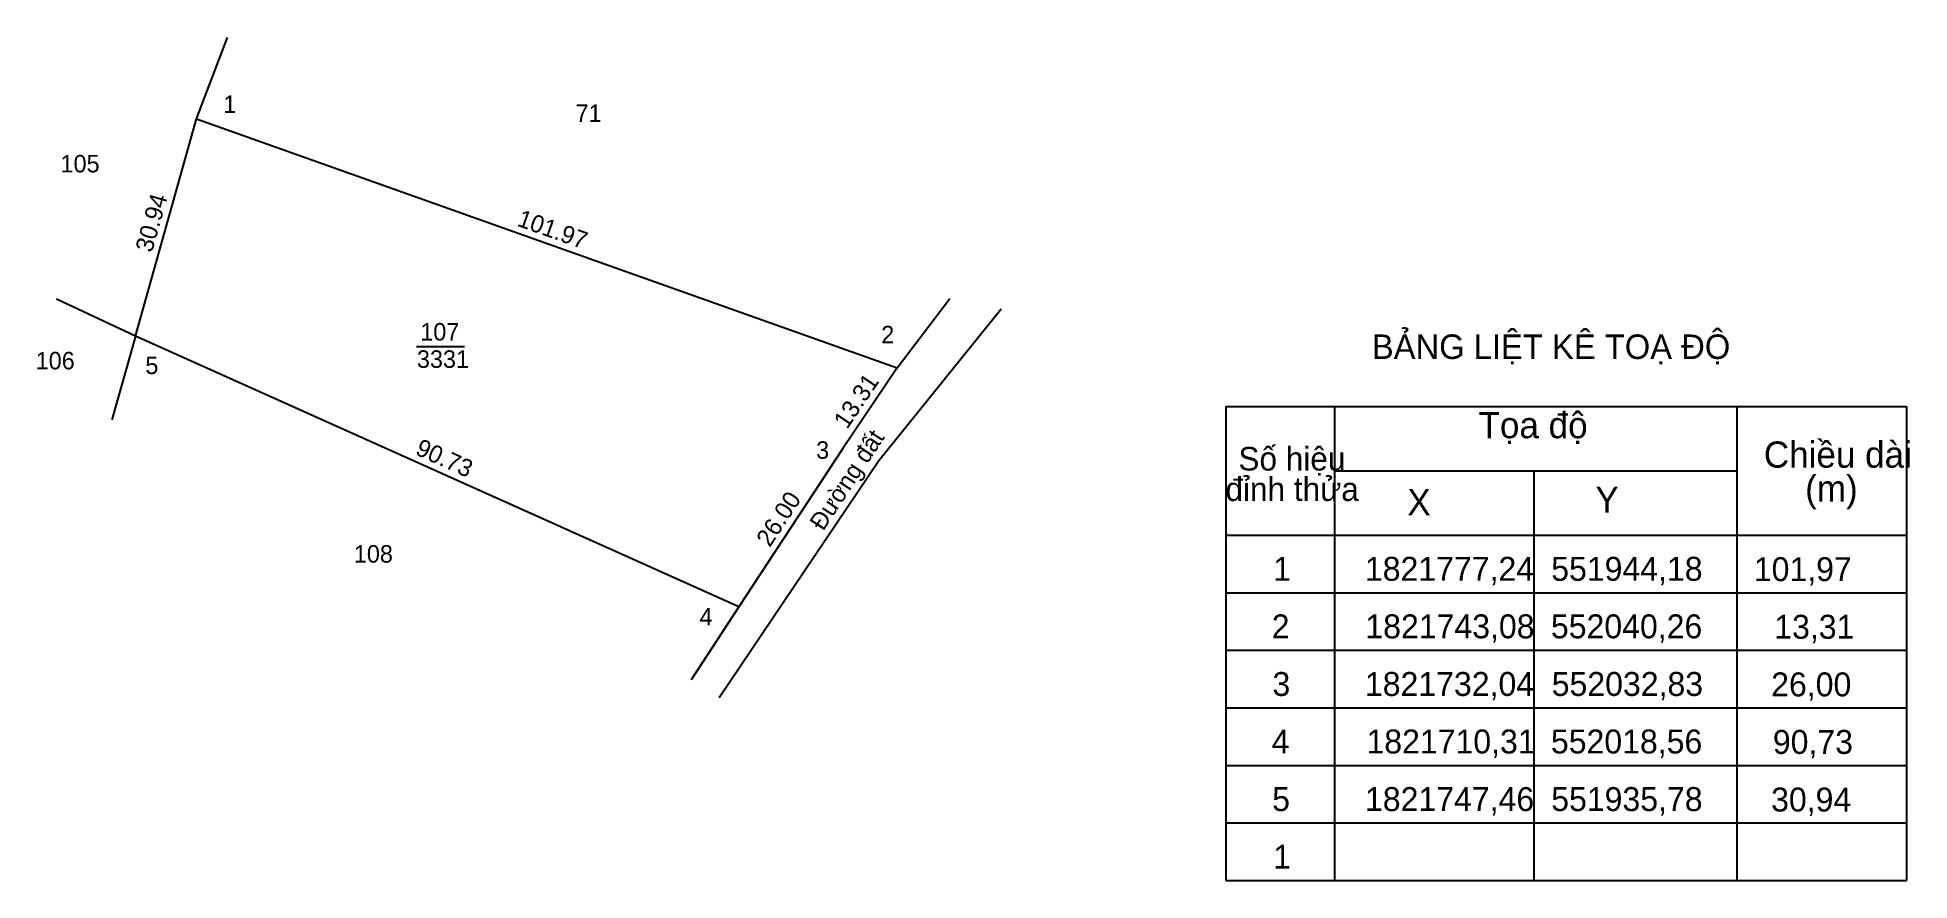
# Model space of a CAD drawing. Extents: x 551922 to 552179, y 1821673 to 1821788.
import ezdxf

# ---------------------------------------------------------------- set-up
doc = ezdxf.new("R2010")
doc.units = 0
doc.layers.add('Level 5', color=7, linetype='Continuous')

msp = doc.modelspace()

# ---------------------------------------------------------------- linework, layer by layer
at = {"layer": 'Level 5'}
for p, q in [((551944.18, 1821777.24), (551948.4, 1821788.41)), ((551935.78, 1821747.46), (551924.97, 1821752.53)), ((552040.26, 1821743.08), (552047.49, 1821752.59)), ((551935.78, 1821747.46), (551932.54, 1821735.97)), ((551974.32, 1821746.05), (551980.94, 1821746.05)), ((552085.36, 1821737.81), (552085.36, 1821672.79)), ((552085.36, 1821737.81), (552178.68, 1821737.81)), ((552100.26, 1821737.81), (552100.26, 1821672.79)), ((552155.47, 1821672.79), (552155.47, 1821737.81)), ((552178.68, 1821737.81), (552178.68, 1821672.79)), ((552100.26, 1821728.97), (552155.47, 1821728.97)), ((552127.58, 1821728.97), (552127.58, 1821672.79)), ((552085.36, 1821720.15), (552178.68, 1821720.15)), ((552085.36, 1821712.26), (552178.68, 1821712.26)), ((552018.56, 1821710.31), (552012.01, 1821700.33)), ((552085.36, 1821704.37), (552178.68, 1821704.37)), ((552085.36, 1821696.47), (552178.68, 1821696.47)), ((552085.36, 1821688.58), (552178.68, 1821688.58)), ((552085.36, 1821680.69), (552178.68, 1821680.69)), ((552085.36, 1821672.79), (552178.68, 1821672.79))]:
    msp.add_line(p, q, dxfattribs=at)
msp.add_lwpolyline([(551944.18, 1821777.24), (552040.26, 1821743.08), (552032.83, 1821732.04), (552018.56, 1821710.31), (551935.78, 1821747.46)], close=True, dxfattribs=at)
msp.add_lwpolyline([(552015.86, 1821697.89), (552037.74, 1821730.4), (552054.53, 1821751.21)], dxfattribs=at)

# ---------------------------------------------------------------- texts
for s, height, p in [('1', 2.4, (551947.84, 1821778.05)), ('71', 2.4, (551996.16, 1821776.82)), ('105', 2.4, (551925.52, 1821769.9)), ('107', 2.4, (551974.86, 1821746.85)), ('2', 2.4, (552038.08, 1821746.46)), ('BẢNG LIỆT KÊ TOẠ ĐỘ', 3.3583, (552105.37, 1821744.32)), ('106', 2.4, (551922.11, 1821742.89)), ('5', 2.4, (551937.15, 1821742.24)), ('3331', 2.4, (551974.4, 1821743.1)), ('Tọa độ', 3.594, (552120, 1821733.45)), ('3', 2.4, (552029.15, 1821730.63)), ('Số hiệu', 3.235, (552087.07, 1821729.02)), ('Chiều dài', 3.594, (552159.13, 1821729.41)), ('đỉnh thửa', 3.235, (552085.29, 1821724.85)), ('X', 3.59, (552110.24, 1821722.88)), ('Y', 3.59, (552136.03, 1821723.23)), ('(m)', 3.594, (552164.8, 1821724.77)), ('108', 2.4, (551965.75, 1821716.39)), ('1', 3.28, (552091.84, 1821713.9)), ('1821777,24', 3.284, (552104.42, 1821713.9)), ('551944,18', 3.284, (552129.97, 1821713.9)), ('101,97', 3.284, (552157.76, 1821713.85)), ('4', 2.4, (552013.15, 1821707.77)), ('2', 3.28, (552091.64, 1821706.01)), ('1821743,08', 3.284, (552104.48, 1821706.01)), ('552040,26', 3.284, (552129.93, 1821706.01)), ('13,31', 3.284, (552160.56, 1821705.95)), ('3', 3.28, (552091.74, 1821698.11)), ('1821732,04', 3.284, (552104.42, 1821698.11)), ('552032,83', 3.284, (552130.04, 1821698.11)), ('26,00', 3.284, (552160.14, 1821698.05)), ('4', 3.28, (552091.63, 1821690.22)), ('1821710,31', 3.284, (552104.63, 1821690.22)), ('552018,56', 3.284, (552129.93, 1821690.22)), ('90,73', 3.284, (552160.37, 1821690.16)), ('5', 3.28, (552091.7, 1821682.32)), ('1821747,46', 3.284, (552104.43, 1821682.32)), ('551935,78', 3.284, (552129.97, 1821682.32)), ('30,94', 3.284, (552160.13, 1821682.26)), ('1', 3.28, (552091.84, 1821674.42))]:
    msp.add_text(s, height=height, dxfattribs=at).set_placement(p)
for s, rotation, p in [('30.94', 74.247, (551938.05, 1821758.81)), ('101.97', 340.4278, (551988, 1821762.61)), ('13.31', 56.0592, (552033.4, 1821734.59)), ('Đường đất', 56.7063, (552030.11, 1821720.62)), ('90.73', 335.8287, (551974.03, 1821731.28)), ('26.00', 56.7063, (552022.79, 1821718.39))]:
    msp.add_text(s, height=2.4, rotation=rotation, dxfattribs=at).set_placement(p)

doc.saveas('drawing.dxf')
